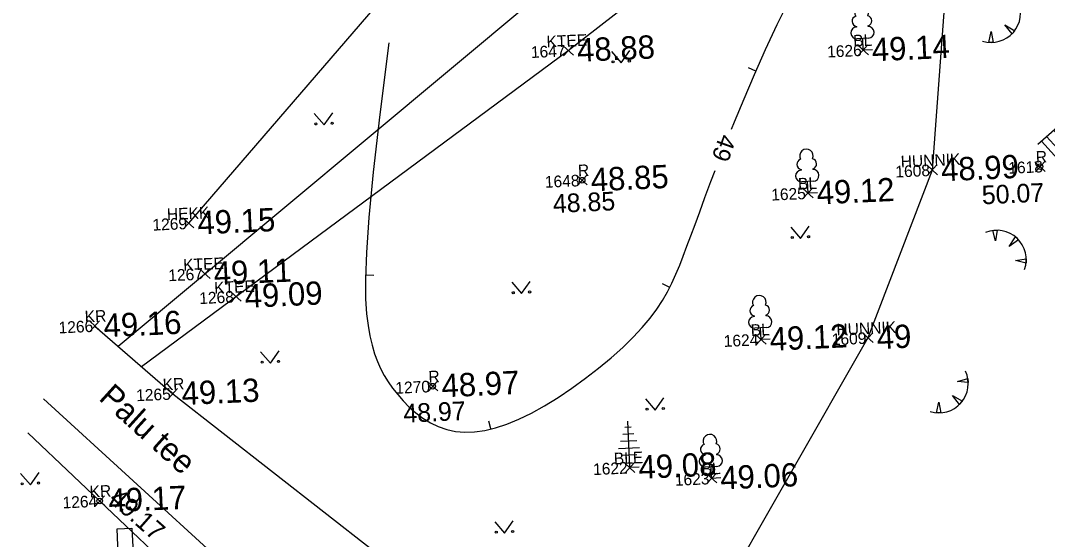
# Model space of a CAD drawing. Extents: x 641142 to 641451, y 6456033 to 6456526.
# Drawn here: x 641145.89 to 641189.99, y 6456343.58 to 6456365.85 of the extents above; entities that cross this region are included whole.
import ezdxf

# ---------------------------------------------------------------- set-up
doc = ezdxf.new("R2010")
doc.units = 0
for name, color, linetype in [('KIHT_10', 7, 'Continuous'), ('KIHT_11', 7, 'Continuous'), ('KIHT_15', 7, 'Continuous'), ('KIHT_3', 7, 'Continuous'), ('KIHT_30', 7, 'Continuous'), ('KIHT_31', 7, 'Continuous'), ('KIHT_41', 7, 'Continuous'), ('KIHT_49', 7, 'Continuous'), ('KIHT_54', 7, 'Continuous'), ('KIHT_57', 7, 'Continuous'), ('KIHT_59', 7, 'Continuous'), ('KIHT_62', 7, 'Continuous')]:
    doc.layers.add(name, color=color, linetype=linetype)

# ---------------------------------------------------------------- blocks, each defined once
blk = doc.blocks.new('VLIIKM')
at = {"layer": 'KIHT_3'}
blk.add_line((0, 0.951), (0, 0.126), dxfattribs=at)
blk.add_lwpolyline([(-0.317, 2.027), (0.317, 2.027), (0.317, 0.951), (-0.317, 0.951)], close=True, dxfattribs=at)
blk.add_circle((0, 0), 0.126, dxfattribs=at)
blk = doc.blocks.new('PPV')
at = {"layer": 'KIHT_11'}
for p, q in [((-0.2, 2.7), (0.9, 2.7)), ((0, 2.7), (0, 0.2)), ((0.3, 2.7), (0.3, 2)), ((0.7, 2.7), (0.7, 2))]:
    blk.add_line(p, q, dxfattribs=at)
blk.add_circle((0, 0), 0.2, dxfattribs=at)
blk.add_arc((0.5, 2), 0.2, 179.9393, 0.0607, dxfattribs=at)
blk = doc.blocks.new('VLEHIS')
at = {"layer": 'KIHT_10'}
for p, q in [((0, 0), (0, 2)), ((-0.241, 1.45), (0.241, 1.45)), ((-0.137, 1.75), (0.137, 1.75)), ((-0.346, 1.15), (0.346, 1.15)), ((-0.45, 0.85), (0.45, 0.85)), ((-0.325, 0.55), (0.325, 0.55)), ((0.4, 0), (0, 0))]:
    blk.add_line(p, q, dxfattribs=at)
blk = doc.blocks.new('VLAIPU')
at = {"layer": 'KIHT_10'}
for p, q in [((-0.25, 1.032), (-0.25, 1)), ((0.25, 1.032), (0.25, 1)), ((0.25, 0.5), (-0.25, 0.5)), ((0, 0), (0, 0.5)), ((0.4, 0), (0, 0))]:
    blk.add_line(p, q, dxfattribs=at)
for centre, radius, start, end in [((0, 1.6), 0.292, 332.5799, 207.4201), ((-0.2, 1.25), 0.224, 105.2441, 257.079), ((0.2, 1.25), 0.224, 282.921, 74.7559), ((-0.25, 0.75), 0.25, 90, 270), ((0.25, 0.75), 0.25, 270, 90)]:
    blk.add_arc(centre, radius, start, end, dxfattribs=at)
blk = doc.blocks.new('TONGER')
at = {"layer": 'KIHT_3'}
for points in [[(-0.29, 0.585), (-0.756, 0.493), (-0.757, 0.674)], [(0, 0), (-0.249, -0.428), (-0.386, -0.311)], [(0.596, -0.213), (0.737, -0.656), (0.559, -0.676)]]:
    blk.add_lwpolyline(points, close=True, dxfattribs=at)
blk.add_arc((0.505, 0.587), 1.261, 163.4234, 295.1745, dxfattribs=at)
blk = doc.blocks.new('1')
at = {"layer": 'KIHT_31'}
blk.add_line((0, 0), (0, 0.35), dxfattribs=at)
blk = doc.blocks.new('VMURU_')
at = {"layer": 'KIHT_41'}
for p, q in [((-0.403, 0.505), (0, 0)), ((0, 0), (0.397, 0.505))]:
    blk.add_line(p, q, dxfattribs=at)
for centre, radius in [((-0.353, 0.055), 0.0428), ((0.347, 0.055), 0.0452)]:
    blk.add_circle(centre, radius, dxfattribs=at)

msp = doc.modelspace()

# ---------------------------------------------------------------- linework, layer by layer
at = {"layer": 'KIHT_10'}
msp.add_line((641153.117, 6456357.153), (641185.76, 6456394.966), dxfattribs=at)
at = {"layer": 'KIHT_15'}
msp.add_line((641158.841, 6456338.685), (641146.887, 6456349.607), dxfattribs=at)
at = {"layer": 'KIHT_30'}
msp.add_line((641157.048, 6456337.882), (641146.213, 6456348.155), dxfattribs=at)
for points in [[(641150.088, 6456351.871), (641167.938, 6456366.76), (641184.736, 6456379.981)], [(641151.089, 6456351.002), (641169.416, 6456364.561), (641186.426, 6456377.769)], [(641149.087, 6456352.739), (641152.435, 6456349.834), (641165.397, 6456339.7), (641179.044, 6456331.403), (641194.008, 6456324.27), (641223.517, 6456311.604), (641247.314, 6456300.861), (641263.582, 6456294.199), (641270.406, 6456291.225), (641299.655, 6456278.632), (641316.088, 6456271.496), (641336.63, 6456262.494), (641353.912, 6456255.105), (641373.951, 6456246.508), (641381.172, 6456244.157), (641387.328, 6456243.271), (641391.67, 6456243.659), (641395.636, 6456245.022)]]:
    msp.add_lwpolyline(points, dxfattribs=at)
at = {"layer": 'KIHT_31'}
for points in [[(641176.423, 6456361.184), (641176.549, 6456361.496), (641176.961, 6456362.493), (641177.407, 6456363.533), (641177.884, 6456364.601), (641178.387, 6456365.679), (641178.913, 6456366.75)], [(641161.706, 6456364.887), (641161.321, 6456361.811), (641161.042, 6456359.339), (641160.855, 6456357.391), (641160.746, 6456355.888), (641160.702, 6456354.753), (641160.708, 6456353.905), (641160.752, 6456353.266), (641160.82, 6456352.758), (641160.9, 6456352.313), (641160.992, 6456351.912), (641161.097, 6456351.55), (641161.216, 6456351.219), (641161.352, 6456350.912), (641161.505, 6456350.622), (641161.679, 6456350.344), (641161.873, 6456350.069), (641162.089, 6456349.795), (641162.328, 6456349.523), (641162.588, 6456349.261), (641162.869, 6456349.014), (641163.171, 6456348.788), (641163.492, 6456348.589), (641163.833, 6456348.424), (641164.193, 6456348.299), (641164.571, 6456348.217), (641164.969, 6456348.182), (641165.387, 6456348.195), (641165.827, 6456348.255), (641166.29, 6456348.365), (641166.778, 6456348.526), (641167.291, 6456348.738), (641167.832, 6456349.002), (641168.398, 6456349.318), (641168.98, 6456349.678), (641169.569, 6456350.073), (641170.152, 6456350.495), (641170.718, 6456350.933), (641171.256, 6456351.378), (641171.754, 6456351.822), (641172.202, 6456352.256), (641172.592, 6456352.671), (641172.927, 6456353.071), (641173.214, 6456353.458), (641173.462, 6456353.837), (641173.677, 6456354.211), (641173.866, 6456354.585), (641174.037, 6456354.962), (641174.198, 6456355.346), (641174.354, 6456355.742), (641174.512, 6456356.16), (641174.679, 6456356.609), (641174.859, 6456357.101), (641175.059, 6456357.646), (641175.285, 6456358.254), (641175.542, 6456358.937), (641175.725, 6456359.414)]]:
    msp.add_lwpolyline(points, dxfattribs=at)
at = {"layer": 'KIHT_41'}
msp.add_lwpolyline([(641196.435, 6456374.766), (641190, 6456376.641), (641185.866, 6456370.668), (641185.044, 6456359.433), (641182.284, 6456352.227), (641175.603, 6456340.563), (641181.291, 6456335.611), (641189.018, 6456331.228), (641195.273, 6456334.066), (641199.37, 6456343.195), (641196.551, 6456345.192), (641195.564, 6456352.666), (641196.435, 6456374.766)], dxfattribs=at)
at = {"layer": 'KIHT_54'}
for p, q in [((641169.195, 6456364.764), (641169.638, 6456364.359)), ((641169.214, 6456364.34), (641169.619, 6456364.783)), ((641181.86, 6456364.781), (641182.303, 6456364.376)), ((641181.879, 6456364.357), (641182.284, 6456364.8)), ((641189.451, 6456359.781), (641189.894, 6456359.377)), ((641189.47, 6456359.358), (641189.875, 6456359.8)), ((641184.822, 6456359.635), (641185.265, 6456359.23)), ((641184.841, 6456359.211), (641185.246, 6456359.654)), ((641169.788, 6456359.198), (641170.231, 6456358.793)), ((641169.807, 6456358.774), (641170.212, 6456359.217)), ((641179.488, 6456358.645), (641179.931, 6456358.24)), ((641179.507, 6456358.221), (641179.912, 6456358.664)), ((641152.895, 6456357.356), (641153.338, 6456356.951)), ((641152.914, 6456356.932), (641153.319, 6456357.375)), ((641153.596, 6456355.184), (641154.038, 6456354.779)), ((641153.615, 6456354.76), (641154.019, 6456355.203)), ((641154.924, 6456354.206), (641155.367, 6456353.801)), ((641154.943, 6456353.782), (641155.348, 6456354.225)), ((641148.866, 6456352.941), (641149.309, 6456352.536)), ((641148.885, 6456352.517), (641149.29, 6456352.96)), ((641177.463, 6456352.361), (641177.906, 6456351.956)), ((641177.482, 6456351.937), (641177.887, 6456352.38)), ((641182.063, 6456352.43), (641182.506, 6456352.025)), ((641182.082, 6456352.006), (641182.487, 6456352.449)), ((641152.214, 6456350.036), (641152.657, 6456349.631)), ((641152.233, 6456349.612), (641152.638, 6456350.055)), ((641163.374, 6456350.357), (641163.817, 6456349.952)), ((641163.393, 6456349.933), (641163.798, 6456350.376)), ((641171.834, 6456346.864), (641172.277, 6456346.459)), ((641171.853, 6456346.44), (641172.258, 6456346.883)), ((641175.349, 6456346.407), (641175.792, 6456346.002)), ((641175.368, 6456345.983), (641175.773, 6456346.426)), ((641149.074, 6456345.435), (641149.517, 6456345.03)), ((641149.093, 6456345.011), (641149.498, 6456345.454))]:
    msp.add_line(p, q, dxfattribs=at)
at = {"layer": 'KIHT_59'}
for centre in [(641189.673, 6456359.579), (641170.01, 6456358.996), (641163.595, 6456350.155), (641149.295, 6456345.232)]:
    msp.add_circle(centre, 0.12, dxfattribs=at)

# ---------------------------------------------------------------- block references
at = {"layer": 'KIHT_10', "rotation": 2.56399}
for name, p in [('VLAIPU', (641182.08, 6456364.58)), ('VLAIPU', (641179.71, 6456358.44)), ('VLAIPU', (641177.69, 6456352.16)), ('VLEHIS', (641172.06, 6456346.66)), ('VLAIPU', (641175.57, 6456346.2))]:
    msp.add_blockref(name, p, dxfattribs=at)
at = {"layer": 'KIHT_11', "rotation": 42.04915225437157}
msp.add_blockref('PPV', (641191.54, 6456358.67), dxfattribs=at)
at = {"layer": 'KIHT_3'}
for name, p, rotation in [('TONGER', (641188.16, 6456365.66), 89.52365755367222), ('TONGER', (641188.35, 6456356.15), 177.26112118281884), ('TONGER', (641185.91, 6456349.76), 89.52365755367222), ('VLIIKM', (641150.45, 6456342.03), 2.56399)]:
    msp.add_blockref(name, p, dxfattribs=dict(at, rotation=rotation))
at = {"layer": 'KIHT_31'}
for p, rotation in [((641177.47, 6456363.68), 65.96343611028401), ((641160.71, 6456354.94), -92.22971698352086), ((641173.77, 6456354.39), 63.123913262085395), ((641166.09, 6456348.32), 13.35952815439323)]:
    msp.add_blockref('1', p, dxfattribs=dict(at, rotation=rotation))
at = {"layer": 'KIHT_41', "rotation": 2.56399}
for p in [(641171.69, 6456364.04), (641158.93, 6456361.37), (641179.39, 6456356.5), (641167.41, 6456354.13), (641156.63, 6456351.15), (641173.15, 6456349.13), (641146.32, 6456345.93), (641166.68, 6456343.85)]:
    msp.add_blockref('VMURU_', p, dxfattribs=at)

# ---------------------------------------------------------------- texts
for s, p in [(' 48.88', (641169.44, 6456364.06)), (' 49.14', (641182.1, 6456364.08)), (' 48.99', (641185.07, 6456358.93)), (' 48.85', (641170.03, 6456358.5)), (' 49.12', (641179.73, 6456357.94)), (' 49.15', (641153.14, 6456356.65)), (' 49.11', (641153.84, 6456354.48)), (' 49.09', (641155.17, 6456353.5)), (' 49.16', (641149.11, 6456352.24)), (' 49.12', (641177.71, 6456351.66)), (' 49', (641182.31, 6456351.73)), (' 49.13', (641152.46, 6456349.33)), (' 48.97', (641163.62, 6456349.66)), (' 49.08', (641172.08, 6456346.16)), (' 49.06', (641175.59, 6456345.7)), (' 49.17', (641149.32, 6456344.73))]:
    msp.add_text(s, height=1, rotation=2.564).set_placement(p)
at = {"layer": 'KIHT_31'}
msp.add_text('49', height=0.75, rotation=250.5876, dxfattribs=at).set_placement((641175.93, 6456361.02))
at = {"layer": 'KIHT_49'}
for s, p in [('KTEE', (641168.49, 6456364.69)), ('BL', (641181.66, 6456364.73)), ('R', (641189.5, 6456359.74)), ('HUNNIK', (641183.7, 6456359.54)), ('R', (641169.84, 6456359.16)), ('BL', (641179.29, 6456358.59)), ('HEKK', (641152.19, 6456357.28)), ('KTEE', (641152.89, 6456355.11)), ('KTEE', (641154.22, 6456354.13)), ('KR', (641148.66, 6456352.89)), ('BL', (641177.26, 6456352.31)), ('HUNNIK', (641180.94, 6456352.33)), ('KR', (641152.01, 6456349.98)), ('R', (641163.42, 6456350.31)), ('BLE', (641171.38, 6456346.8)), ('BL', (641175.15, 6456346.35)), ('KR', (641148.87, 6456345.38))]:
    msp.add_text(s, height=0.5, rotation=2.564, dxfattribs=at).set_placement(p)
at = {"layer": 'KIHT_57'}
msp.add_text('Palu tee', height=1, rotation=317.8259, dxfattribs=at).set_placement((641149.21, 6456349.6))
at = {"layer": 'KIHT_59'}
for s, rotation, p in [('50.07', 2.564, (641187.19, 6456357.96)), ('48.85', 2.564, (641168.77, 6456357.59)), ('48.97', 2.564, (641162.35, 6456348.59)), ('49.17', 318.6071, (641149.64, 6456345.24))]:
    msp.add_text(s, height=0.8, rotation=rotation, dxfattribs=at).set_placement(p)
at = {"layer": 'KIHT_62'}
for s, p in [('1647', (641167.82, 6456364.24)), ('1626', (641180.54, 6456364.26)), ('1618', (641188.32, 6456359.27)), ('1608', (641183.47, 6456359.11)), ('1648', (641168.42, 6456358.67)), ('1625', (641178.14, 6456358.12)), ('1269', (641151.57, 6456356.83)), ('1267', (641152.25, 6456354.66)), ('1268', (641153.58, 6456353.68)), ('1266', (641147.54, 6456352.42)), ('1624', (641176.1, 6456351.84)), ('1609', (641180.74, 6456351.91)), ('1265', (641150.87, 6456349.51)), ('1270', (641162, 6456349.83)), ('1622', (641170.49, 6456346.34)), ('1623', (641174, 6456345.88)), ('1264', (641147.71, 6456344.91))]:
    msp.add_text(s, height=0.5, rotation=2.564, dxfattribs=at).set_placement(p)

doc.saveas('drawing.dxf')
